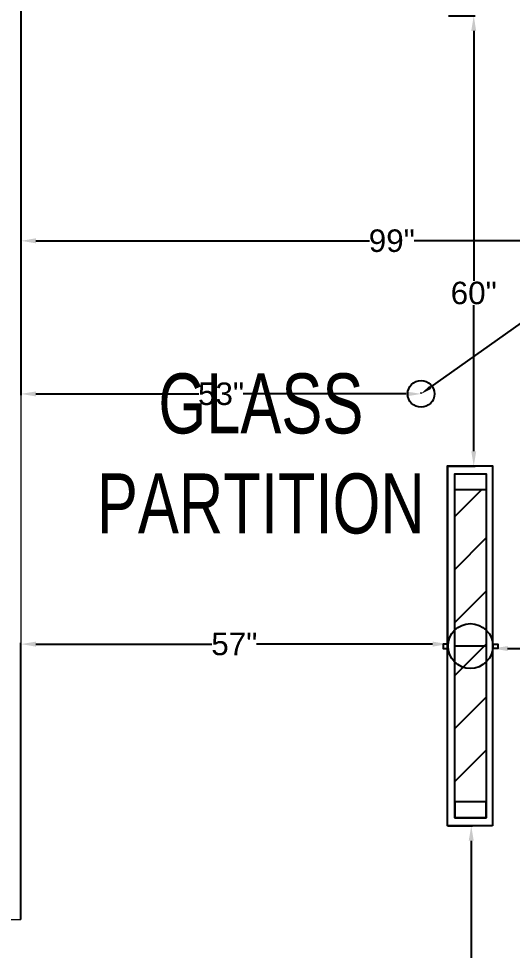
# Model space of a CAD drawing. Header units: inches. Extents: x 112 to 4169, y -2569 to 841.
# Drawn here: x 1908.2 to 1974.1, y -2397.4 to -2273.2 of the extents above; entities that cross this region are included whole.
import ezdxf
from ezdxf import colors
from ezdxf.entities.mleader import LeaderData, LeaderLine
from ezdxf.math import Vec2, Vec3

# ---------------------------------------------------------------- set-up
doc = ezdxf.new("R2010")
doc.units = ezdxf.units.IN
doc.header["$MEASUREMENT"] = 0
doc.layers.get('Defpoints').update_dxf_attribs({"lineweight": 0})
doc.layers.add('DOOR_GLASS', color=140, linetype='Continuous', lineweight=15)
doc.layers.add('Text', color=252, linetype='Continuous', lineweight=15)
doc.styles.get("Standard").update_dxf_attribs({"font": 'arial.ttf'})
doc.styles.add('Swiss721', font='swisscl.ttf')
doc.dimstyles.get("Standard").update_dxf_attribs({"dimtxt": 3, "dimasz": 2, "dimexe": 0.18, "dimexo": 0.0625, "dimgap": 0.09, "dimtad": 0, "dimtih": 1, "dimtoh": 1, "dimdec": 0, "dimzin": 0, "dimdsep": 46, "dimtxsty": 'Standard', "dimcen": 0.09, "dimclrd": 5, "dimadec": 0, "dimazin": 0, "dimtfac": 1, "dimtdec": 0, "dimtofl": 0, "dimtmove": 0, "dimatfit": 3, "dimfxl": 1, "dimtolj": 1, "dimtzin": 0, "dimarcsym": 0})

# ---------------------------------------------------------------- blocks, each defined once
blk = doc.blocks.new('*D292')
at = {"color": 0, "lineweight": -2, "transparency": 16777216}
for p, q in [((1908.51, -2271.36), (1908.51, -2302.97)), ((2007.45, -2302.72), (2007.45, -2302.61))]:
    blk.add_line(p, q, dxfattribs=at)
at = {"color": 5, "lineweight": -2, "transparency": 16777216}
for p, q in [((1910.51, -2302.79), (1955, -2302.79)), ((2005.45, -2302.79), (1960.96, -2302.79))]:
    blk.add_line(p, q, dxfattribs=at)
at = {"color": 5, "transparency": 16777216}
for points in [[(1910.51, -2302.45), (1910.51, -2303.12), (1908.51, -2302.79)], [(2005.45, -2302.45), (2005.45, -2303.12), (2007.45, -2302.79)]]:
    blk.add_solid(points, dxfattribs=at)
at = {"layer": 'Defpoints', "color": 0, "transparency": 16777216}
for p in [(1908.51, -2271.3), (1908.51, -2302.79), (2007.45, -2302.79)]:
    blk.add_point(p, dxfattribs=at)
at = {"color": 0, "transparency": 16777216, "insert": (1957.98, -2302.79), "char_height": 3, "attachment_point": 5}
blk.add_mtext('\\A1;99"', dxfattribs=at)
blk = doc.blocks.new('*D301')
at = {"color": 0, "lineweight": -2, "transparency": 16777216}
for p, q in [((1971.43, -2332.85), (1971.43, -2357.33)), ((2043.43, -2357.09), (2043.43, -2356.97))]:
    blk.add_line(p, q, dxfattribs=at)
at = {"color": 5, "lineweight": -2, "transparency": 16777216}
for p, q in [((1973.43, -2357.15), (2004.47, -2357.15)), ((2041.43, -2357.15), (2010.4, -2357.15))]:
    blk.add_line(p, q, dxfattribs=at)
at = {"color": 5, "transparency": 16777216}
for points in [[(1973.43, -2356.82), (1973.43, -2357.48), (1971.43, -2357.15)], [(2041.43, -2356.82), (2041.43, -2357.48), (2043.43, -2357.15)]]:
    blk.add_solid(points, dxfattribs=at)
at = {"layer": 'Defpoints', "color": 0, "transparency": 16777216}
for p in [(1971.43, -2332.79), (1971.43, -2357.15), (2043.43, -2357.15)]:
    blk.add_point(p, dxfattribs=at)
at = {"color": 0, "transparency": 16777216, "insert": (2007.43, -2357.15), "char_height": 3, "attachment_point": 5}
blk.add_mtext('\\A1;72"', dxfattribs=at)
blk = doc.blocks.new('*D302')
at = {"color": 0, "lineweight": -2, "transparency": 16777216}
for p, q in [((1965.43, -2332.85), (1965.43, -2356.74)), ((1908.51, -2393.24), (1908.51, -2356.38))]:
    blk.add_line(p, q, dxfattribs=at)
at = {"color": 5, "lineweight": -2, "transparency": 16777216}
for p, q in [((1910.51, -2356.56), (1933.99, -2356.56)), ((1963.43, -2356.56), (1939.95, -2356.56))]:
    blk.add_line(p, q, dxfattribs=at)
at = {"color": 5, "transparency": 16777216}
for points in [[(1910.51, -2356.23), (1910.51, -2356.9), (1908.51, -2356.56)], [(1963.43, -2356.23), (1963.43, -2356.9), (1965.43, -2356.56)]]:
    blk.add_solid(points, dxfattribs=at)
at = {"layer": 'Defpoints', "color": 0, "transparency": 16777216}
for p in [(1965.43, -2332.79), (1908.51, -2356.56), (1908.51, -2393.3)]:
    blk.add_point(p, dxfattribs=at)
at = {"color": 0, "transparency": 16777216, "insert": (1936.97, -2356.56), "char_height": 3, "attachment_point": 5}
blk.add_mtext('\\A1;57"', dxfattribs=at)
blk = doc.blocks.new('*D303')
at = {"color": 0, "lineweight": -2, "transparency": 16777216}
for p, q in [((1965.5, -2380.79), (1968.76, -2380.79)), ((1973.75, -2436.3), (1968.4, -2436.3))]:
    blk.add_line(p, q, dxfattribs=at)
at = {"color": 5, "lineweight": -2, "transparency": 16777216}
for p, q in [((1968.58, -2382.79), (1968.58, -2406.92)), ((1968.58, -2434.3), (1968.58, -2410.16))]:
    blk.add_line(p, q, dxfattribs=at)
at = {"color": 5, "transparency": 16777216}
for points in [[(1968.24, -2382.79), (1968.91, -2382.79), (1968.58, -2380.79)], [(1968.24, -2434.3), (1968.91, -2434.3), (1968.58, -2436.3)]]:
    blk.add_solid(points, dxfattribs=at)
at = {"layer": 'Defpoints', "color": 0, "transparency": 16777216}
for p in [(1965.43, -2380.79), (1968.58, -2436.3), (1973.81, -2436.3)]:
    blk.add_point(p, dxfattribs=at)
at = {"color": 0, "transparency": 16777216, "insert": (1968.58, -2408.54), "char_height": 3, "attachment_point": 5}
blk.add_mtext('\\A1;56"', dxfattribs=at)
blk = doc.blocks.new('*D304')
at = {"color": 0, "lineweight": -2, "transparency": 16777216}
for p, q in [((1965.54, -2272.79), (1969.09, -2272.79)), ((1965.5, -2332.85), (1969.09, -2332.85))]:
    blk.add_line(p, q, dxfattribs=at)
at = {"color": 5, "lineweight": -2, "transparency": 16777216}
for p, q in [((1968.91, -2274.79), (1968.91, -2308.13)), ((1968.91, -2330.85), (1968.91, -2311.38))]:
    blk.add_line(p, q, dxfattribs=at)
at = {"color": 5, "transparency": 16777216}
for points in [[(1968.58, -2274.79), (1969.24, -2274.79), (1968.91, -2272.79)], [(1968.58, -2330.85), (1969.24, -2330.85), (1968.91, -2332.85)]]:
    blk.add_solid(points, dxfattribs=at)
at = {"layer": 'Defpoints', "color": 0, "transparency": 16777216}
for p in [(1965.47, -2272.79), (1968.91, -2272.79), (1965.43, -2332.85)]:
    blk.add_point(p, dxfattribs=at)
at = {"color": 0, "transparency": 16777216, "insert": (1968.91, -2309.76), "char_height": 3, "attachment_point": 5}
blk.add_mtext('\\A1;60"', dxfattribs=at)
blk = doc.blocks.new('*D383')
at = {"color": 0, "lineweight": -2, "transparency": 16777216}
for p, q in [((1908.51, -2303.03), (1908.51, -2323.38)), ((1961.88, -2323.14), (1961.88, -2323.02))]:
    blk.add_line(p, q, dxfattribs=at)
at = {"color": 5, "lineweight": -2, "transparency": 16777216}
for p, q in [((1910.51, -2323.2), (1932.22, -2323.2)), ((1959.88, -2323.2), (1938.17, -2323.2))]:
    blk.add_line(p, q, dxfattribs=at)
at = {"color": 5, "transparency": 16777216}
for points in [[(1910.51, -2322.87), (1910.51, -2323.54), (1908.51, -2323.2)], [(1959.88, -2322.87), (1959.88, -2323.54), (1961.88, -2323.2)]]:
    blk.add_solid(points, dxfattribs=at)
at = {"layer": 'Defpoints', "color": 0, "transparency": 16777216}
for p in [(1908.51, -2302.97), (1908.51, -2323.2), (1961.88, -2323.2)]:
    blk.add_point(p, dxfattribs=at)
at = {"color": 0, "transparency": 16777216, "insert": (1935.2, -2323.2), "char_height": 3, "attachment_point": 5}
blk.add_mtext('\\A1;53"', dxfattribs=at)

msp = doc.modelspace()

# ---------------------------------------------------------------- hatches: boundary and pattern name
h = msp.add_hatch()
h.set_pattern_fill('ANSI31', color=256, scale=40)
h.set_pattern_definition([(45, (1740.521, -2459.324), (-3.53553, 3.53553), [])])
h.paths.add_polyline_path([(1970.57, -2335.98), (1966.37, -2335.98), (1966.37, -2377.59), (1970.57, -2377.59)])

# ---------------------------------------------------------------- linework, layer by layer
msp.add_line((1966.37, -2356.79), (1970.57, -2356.79))
for points in [[(1971.43, -2380.79), (1965.43, -2380.79), (1965.43, -2332.79), (1971.43, -2332.79)], [(1970.57, -2379.73), (1966.37, -2379.73), (1966.37, -2333.84), (1970.57, -2333.84)], [(1966.37, -2333.84), (1970.57, -2333.84), (1970.57, -2335.98), (1966.37, -2335.98)], [(1966.37, -2379.73), (1970.57, -2379.73), (1970.57, -2377.59), (1966.37, -2377.59)]]:
    msp.add_lwpolyline(points, close=True)
for points in [[(1965.5, -2356.56), (1964.82, -2356.56), (1964.83, -2357.16), (1965.51, -2357.15)], [(1971.45, -2356.56), (1972.12, -2356.56), (1972.12, -2357.16), (1971.44, -2357.15)]]:
    msp.add_lwpolyline(points)
for centre, radius in [((1961.88, -2323.2), 1.78), ((1968.47, -2356.82), 2.99)]:
    msp.add_circle(centre, radius)
at = {"layer": 'DOOR_GLASS'}
for p in [(1908.51, -2271.3), (1907.01, -2393.3)]:
    msp.add_line(p, (1908.51, -2393.3), dxfattribs=at)

# ---------------------------------------------------------------- texts
at = {"layer": 'Text', "insert": (1940.51, -2320.47), "char_height": 8, "width": 65.5935, "attachment_point": 2, "style": 'Swiss721'}
msp.add_mtext('GLASS PARTITION', dxfattribs=at)

# ---------------------------------------------------------------- dimensions: what is measured, and where the dimension line sits
for base, p1, p2, picture, middle in [((1908.51, -2302.79), (2007.45, -2302.79), (1908.51, -2271.3), '*D292', (1957.98, -2302.79)), ((1908.51, -2323.2), (1961.88, -2323.2), (1908.51, -2302.97), '*D383', (1935.2, -2323.2)), ((1908.51, -2356.56), (1965.43, -2332.79), (1908.51, -2393.3), '*D302', (1936.97, -2356.56)), ((1971.43, -2357.15), (2043.43, -2357.15), (1971.43, -2332.79), '*D301', (2007.43, -2357.15))]:
    dim = msp.add_linear_dim(base=base, p1=p1, p2=p2, dimstyle='Standard', override={"dimpost": '"'})
    dim.commit()
    dim.dimension.update_dxf_attribs({"geometry": picture, "text_midpoint": middle})
dim = msp.add_linear_dim(base=(1968.91, -2272.79), p1=(1965.43, -2332.85), p2=(1965.47, -2272.79), angle=90, dimstyle='Standard', override={"dimpost": '"'})
dim.commit()
dim.dimension.update_dxf_attribs({"geometry": '*D304', "text_midpoint": (1968.91, -2309.76), "dimtype": 160})
dim = msp.add_linear_dim(base=(1968.58, -2436.3), p1=(1965.43, -2380.79), p2=(1973.81, -2436.3), angle=90, dimstyle='Standard', override={"dimpost": '"'})
dim.commit()
dim.dimension.update_dxf_attribs({"geometry": '*D303', "text_midpoint": (1968.58, -2408.54)})

# ---------------------------------------------------------------- leaders
ml = msp.add_multileader_mtext('Standard')
ml.set_content('SEE NOTE 2', color=256)
ml.set_leader_properties()
ml.build(insert=Vec2(0, 0))
ml.multileader.update_dxf_attribs({"dogleg_length": 0.36, "arrow_head_size": 1.5})
ctx = ml.context
ctx.base_point, ctx.char_height, ctx.arrow_head_size, ctx.landing_gap_size, ctx.plane_origin = Vec3(1982.64, -2308.74), 3.408, 1.5, 0.09, Vec3(1961.88, -2323.2)
notes = []
notes.append((ctx, [(0, (1, 1, 0), (1982.28, -2308.74), (1, 0), 0.36, [(0, [(1961.88, -2323.2)], 0, [])])]))
ctx.mtext.insert, ctx.mtext.flow_direction = Vec3(1982.73, -2307.01), 5
for ctx, leaders in notes:
    for number, flags, end, landing, length, lines in leaders:
        leader = LeaderData()
        leader.index, (leader.has_last_leader_line, leader.has_dogleg_vector, leader.attachment_direction) = number, flags
        leader.last_leader_point, leader.dogleg_vector, leader.dogleg_length = Vec3(end), Vec3(landing), length
        for number, points, colour, breaks in lines:
            line = LeaderLine()
            line.index, line.vertices, line.color, line.breaks = number, Vec3.list(points), colors.encode_raw_color(colour), breaks
            leader.lines.append(line)
        ctx.leaders.append(leader)

doc.saveas('drawing.dxf')
